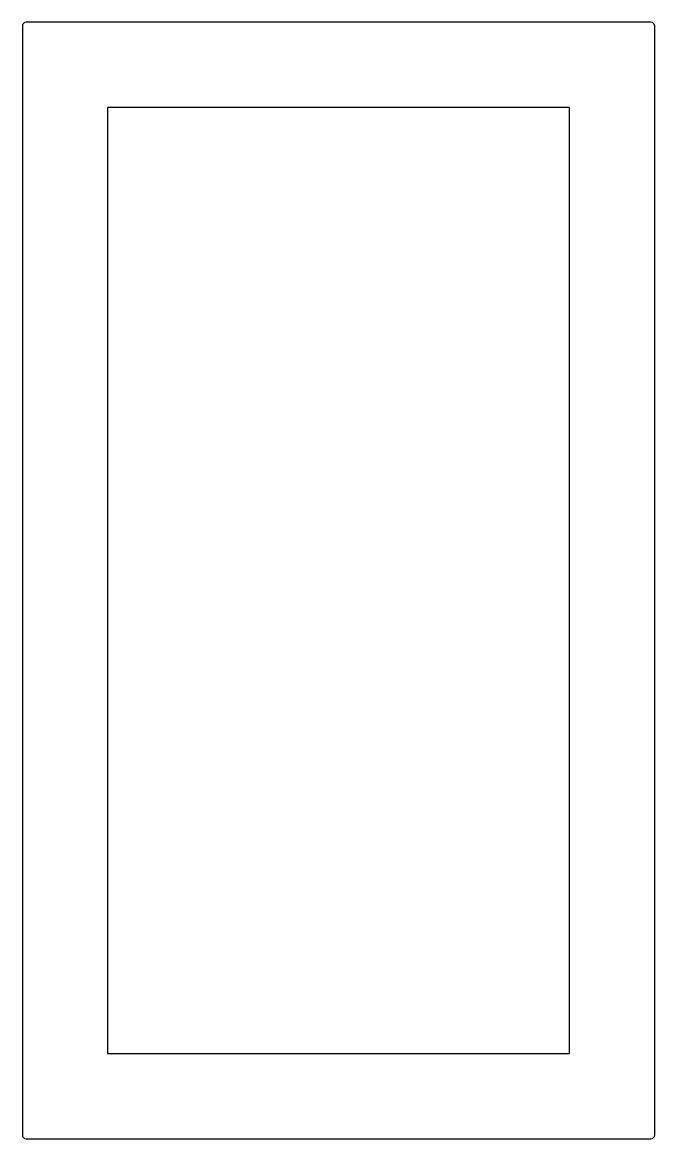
# Model space of a CAD drawing. Header units: millimetres. Extents: x -133 to 371, y -290 to 600.
import ezdxf

# ---------------------------------------------------------------- set-up
doc = ezdxf.new("R2010")
doc.units = ezdxf.units.MM
doc.linetypes.add('K5LT_BASIC', pattern=[0])
doc.layers.add('Системный слой', color=7, linetype='Continuous')

msp = doc.modelspace()

# ---------------------------------------------------------------- linework, layer by layer
at = {"layer": 'Системный слой', "color": 150, "linetype": 'K5LT_BASIC', "lineweight": 30}
for p, q in [((-133.22, 597.1), (-133.22, -286.9)), ((367.78, 600.1), (-130.22, 600.1)), ((370.78, -286.9), (370.78, 597.1)), ((-65.22, 532.1), (-65.22, -221.9)), ((302.78, 532.1), (-65.22, 532.1)), ((302.78, -221.9), (302.78, 532.1)), ((-65.22, -221.9), (302.78, -221.9)), ((-130.22, -289.9), (367.78, -289.9))]:
    msp.add_line(p, q, dxfattribs=at)
for centre, start, end in [((-130.22, 597.1), 90, 180), ((367.78, 597.1), 0, 90), ((-130.22, -286.9), 180, 270), ((367.78, -286.9), 270, 0)]:
    msp.add_arc(centre, 3, start, end, dxfattribs=at)

doc.saveas('drawing.dxf')
